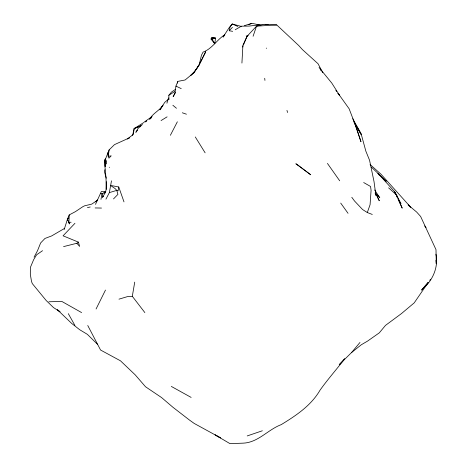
<?xml version="1.0" encoding="UTF-8"?>
<svg xmlns="http://www.w3.org/2000/svg" width="467" height="467" viewBox="0 0 467 467"><rect width="100%" height="100%" fill="white"/><g stroke="black" fill="none" stroke-linecap="round" stroke-linejoin="round"><path stroke-width="0.7" d="M105.513 192.637L102.069 193.542L102.501 197.249L105.449 192.386L106.178 189.363L106.26 181.681M106.178 189.363C106.54 179.632 105.18 170.035 104.369 160.362L105.589 158.838L109.144 149.872L114.479 144.63L129.301 137.911M177.623 83.126L177.664 81.696M69.221 214.919L67.546 218.947L69.39 223.956L68.941 222.397L69.221 214.919L75.473 211.604L82.892 206.648L84.661 205.789L91.695 204.137L97.37 200.343M241.924 63.057L242.916 45.281L247.025 36.327L256.541 26.14L263.954 24.354L249.127 26.07L241.357 26.187L235.228 29.748M193.332 73.179L185.13 79.974L177.857 81.392L175.954 86.08L174.897 93.429L173.14 96.616L175.464 92.431M109.144 149.872L108.21 156.363L108.951 158.155L111.222 155.826L108.21 156.363L107.93 152.493M105.956 199.164L109.36 192.602L111.473 180.828M105.081 166.462L105.939 160.87M67.33 220.36L67.546 218.947L68.684 218.054M142.453 124.467L140.946 125.786L134.338 128.349L133.148 134.531L127.438 138.979L129.301 137.969M144.869 312.61L132.313 296.3L134.724 282.121M118.752 186.993L118.081 190.845L116.779 190.378L115.191 188.656L110.405 185.387L118.752 186.993L123.989 201.878M100.971 199.421L102.069 193.542L100.382 193.671L95.501 204.377M132.651 135.412L134.058 128.653L143.807 122.529M266.278 48.463L266.365 48.06M232.648 31.33L229.227 30.746L230.103 26.73L232.274 23.969L241.258 26.432M199.316 64.37L201.429 55.293L203.063 52.129C212.158 48.731 216.869 39.788 224.72 34.762M104.841 169.673L104.375 171.5L106.301 178.196M166.912 103.207L168.529 97.86M64.195 229.49L67.546 218.947M253.091 36.257L256.541 26.14L276.75 24.944L298.787 45.585L302.377 49.555L318.045 63.74L322.761 72.677M372.287 214.452L367.307 212.543L370.08 204.692L371.084 190.267L370.559 186.473L363.682 182.544M242.583 47.062L243.138 45.719M243.692 44.377L247.025 36.327L248.193 35.498M246.418 37.751L247.025 36.327L246.202 35.813M100.382 193.671L101.327 191.476L105.501 192.077M34.091 257.136L37.506 250.732L40.629 242.957L44.984 238.444L51.621 235.946L64.405 228.491M205.725 51.306L202.129 58.865L205.737 52.1M199.473 64.417L202.048 59.198L197.553 67.266L193.408 73.43L199.152 65.071L195.048 70.867L190.676 75.45L193.116 73.342M96.068 309.002L105.489 290.06M170.373 135.302L177.349 121.799M428.192 282.523L414.217 302.861L401.451 313.591L385.503 325.388L379.309 332.837L367.582 341.079L361.265 344.786L351.581 352.521L339.24 364.669L344.704 358.779C336.625 369.344 327.811 379.227 320.093 390.097L320.058 390.143C311.092 405.613 296.101 415.525 281.251 424.62C267.807 429.681 258.175 442.564 243.12 443.154L229.998 443.65L215.077 434.87L220.646 437.918L194.19 423.429L189.421 420.02L172.965 407.294L161.576 397.569L145.511 386.752L135.161 374.808L120.48 360.816L100.568 350.034L87.749 325.487M429.757 280.346L430.545 279.254M175.942 86.103L181.237 88.631M137.537 130.135L135.833 132.313L138.074 128.443L139.651 127.036M140.094 126.872L140.946 125.786L134.058 128.653M168.996 99.57L168.82 95.303L171.436 92.11L175.569 89.29M224.814 34.955L223.068 37.086L228.853 28.108L232.274 23.969L237.791 26.45M427.854 282.506L421.578 290.1L422.472 289.055C432.687 280.784 438.665 267.165 435.933 254.153M351.581 352.521L359.975 342.457M229.227 30.746L232.42 27.343M74.954 223.302L63.074 235.817L78.421 242.122L79.624 246.413L76.88 243.266L63.57 246.611M113.499 198.936L117.912 194.383L116.779 190.378L109.36 192.602M97.498 199.882L95.466 201.826L97.527 200.325M145.418 121.887L146.469 120.947L145.465 121.829M151.582 117.661L149.469 119.488C152.604 113.329 159.364 110.842 162.977 105.186L159.959 109.868L164.775 102.32L168.301 99.413M102.501 197.249L103.604 196.397M76.88 243.266L78.421 242.122M144.227 122.097L152.154 116.458M212.789 37.763L211.014 39.03L214.732 43.775L215.579 38.055L211.814 37.634L211.014 39.03L212.152 39.175L215.579 38.055L211.814 37.634L212.152 39.175L214.732 43.775L214.3 42.439M42.55 250.697L36.654 254.76L33.665 259.623L30.373 267.433L30.326 274.357L31.505 281.403L32.299 283.592L46.204 300.532L53.507 307.584L60.039 311.781L57.838 310.053M168.82 95.303L174.821 91.468M104.806 163.111L104.369 160.362L105.478 159.667M161.057 120.568L167.11 116.843M248.648 24.605L251.964 23.35L259.991 25.049M247.206 435.933L262.355 430.778M103.843 192.124L105.811 191.534M244.358 25.644L251.766 23.426M118.974 299.16L127.269 296.679L132.313 296.3M90.236 206.986L87.44 207.582M104.369 160.362L106.05 160.169M68.941 222.397L71.101 222.222M48.883 301.775L61.866 301.454L81.614 312.598M264.199 24.325L268.099 24.377M95.14 207.943L101.502 208.066M265.25 24.348L276.75 24.944M109.278 167.256L109.582 167.32M182.311 112.78L186.45 114.205M171.325 386.425L191.143 397.417M367.307 212.543L362.573 209.531L354.494 200.968L351.797 197.29M383.448 179.118L386.302 181.249L371.382 167.133M370.039 164.46L381.019 174.249L410.849 207.366M172.86 105.256L176.462 108.274M388.614 187.845L396.687 195.118L402.204 208.148L398.053 199.222M57.283 309.621L71.743 323.479L79.664 329.702L87.364 334.343L97.696 344.488M410.172 206.951L408.14 204.937L416.64 212.041L420.627 216.466L436.003 249.664L436.266 263.82L435.939 260.358M319.06 67.522L331.792 83.079L339.713 95.589L349.135 108.776L356.665 128.448L360.968 141.74L354.628 123.084L361.318 134.724L353.776 121.694M377.511 194.926L379.776 197.78L374.68 189.964M337.945 93.307L339.713 95.589L337.985 93.272M335.826 90.37L336.689 91.526M339.702 180.805L327.425 163.403M379.181 175.02L377.943 173.31L394.498 191.569L396.687 195.118M424.69 225.917L425.968 227.686L425.209 226.6M340.706 203.087L348.038 213.314M320.204 69.32L320.969 70.517M195.294 136.965L205.13 152.832M68.305 313.661L74.93 325.452M352.731 118.717L361.084 133.638L365.854 151.174L369.555 160.239L374.02 181.57L375.894 195.375L375.159 193.332M401.025 203.583L394.498 191.569L395.975 194.757M375.217 192.223L379.286 200.781L375.322 192.398M396.571 196.035L397.458 197.944M286.954 110.405L287.59 112.518M108.315 154.618L108.572 156.031M105.022 164.483L105.349 166.544M264.707 78.287L264.947 80.412M105.589 158.838L106.062 164.034L106.05 160.817M297.753 164.962L295.856 163.754L310.724 174.781L297.753 164.962"/></g></svg>
